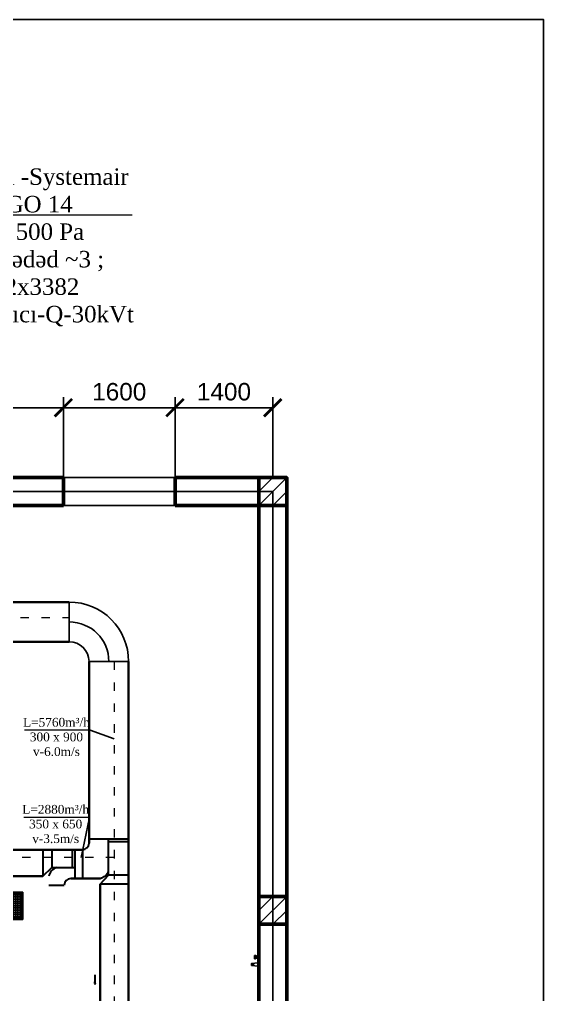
# Model space of a CAD drawing. Header units: inches. Extents: x 23 to 100097, y 11 to 104145.
# Drawn here: x 17663 to 25173, y 90179 to 104145 of the extents above; entities that cross this region are included whole.
import ezdxf

# ---------------------------------------------------------------- set-up
doc = ezdxf.new("R2010")
doc.units = ezdxf.units.IN
doc.header["$MEASUREMENT"] = 0
doc.linetypes.add('ACAD_ISO03W100', pattern=[30, 12, -18])
for name, color, linetype, lineweight in [('Divar', 7, 'Continuous', 25), ('nad', 1, 'Continuous', 9), ('T-DİFÜZÖR', 7, 'Continuous', 0)]:
    doc.layers.add(name, color=color, linetype=linetype, lineweight=lineweight)
doc.layers.add('TEKST', color=7, linetype='Continuous')
doc.layers.add('VRV MUSA', color=5, linetype='Continuous')
doc.styles.get("Standard").update_dxf_attribs({"font": 'arial.ttf'})
doc.styles.add('Times Latin', font='')
doc.styles.add('Times New  Roman', font='times.ttf')
doc.styles.get('Times Latin').set_extended_font_data('Times Latin')
doc.dimstyles.new('ISO-25', dxfattribs={"dimtxt": 250, "dimasz": 250, "dimexe": 150, "dimexo": 0.625, "dimgap": 100, "dimtad": 1, "dimdec": 0, "dimtxsty": 'Standard', "dimblk": 'ARCHTICK', "dimcen": 2.5, "dimadec": 0, "dimazin": 0, "dimtfac": 1, "dimtdec": 0, "dimtmove": 0, "dimatfit": 3, "dimfxl": 1, "dimarcsym": 0})

# ---------------------------------------------------------------- blocks, each defined once
blk = doc.blocks.new('_ArchTick')
at = {"layer": 'nad', "color": 0, "const_width": 0.15}
blk.add_lwpolyline([(-0.5, -0.5), (0.5, 0.5)], dxfattribs=at)
blk = doc.blocks.new('*D190')
at = {"color": 0, "lineweight": -2, "transparency": 16777216}
for p, q in [((15293, 97585), (15293, 98734)), ((18293, 97585), (18293, 98734)), ((15293, 98584), (18293, 98584))]:
    blk.add_line(p, q, dxfattribs=at)
at = {"layer": 'Defpoints', "color": 0, "transparency": 16777216}
for p in [(18293, 98584), (15293, 97584), (18293, 97584)]:
    blk.add_point(p, dxfattribs=at)
at = {"color": 0, "lineweight": -2, "transparency": 16777216, "xscale": 250, "yscale": 250, "zscale": 250, "rotation": 180}
blk.add_blockref('_ArchTick', (15293, 98584), dxfattribs=at)
at = {"color": 0, "lineweight": -2, "transparency": 16777216, "xscale": 250, "yscale": 250, "zscale": 250}
blk.add_blockref('_ArchTick', (18293, 98584), dxfattribs=at)
at = {"color": 0, "transparency": 16777216, "insert": (16793, 98812), "char_height": 250, "attachment_point": 5}
blk.add_mtext('3000', dxfattribs=at)
blk = doc.blocks.new('*D191')
at = {"color": 0, "lineweight": -2, "transparency": 16777216}
for p, q in [((18293, 97585), (18293, 98734)), ((19893, 97585), (19893, 98734)), ((18293, 98584), (19893, 98584))]:
    blk.add_line(p, q, dxfattribs=at)
at = {"layer": 'Defpoints', "color": 0, "transparency": 16777216}
for p in [(19893, 98584), (18293, 97584), (19893, 97584)]:
    blk.add_point(p, dxfattribs=at)
at = {"color": 0, "lineweight": -2, "transparency": 16777216, "xscale": 250, "yscale": 250, "zscale": 250, "rotation": 180}
blk.add_blockref('_ArchTick', (18293, 98584), dxfattribs=at)
at = {"color": 0, "lineweight": -2, "transparency": 16777216, "xscale": 250, "yscale": 250, "zscale": 250}
blk.add_blockref('_ArchTick', (19893, 98584), dxfattribs=at)
at = {"color": 0, "transparency": 16777216, "insert": (19093, 98812), "char_height": 250, "attachment_point": 5}
blk.add_mtext('1600', dxfattribs=at)
blk = doc.blocks.new('*D192')
at = {"color": 0, "lineweight": -2, "transparency": 16777216}
for p, q in [((19893, 97585), (19893, 98734)), ((21293, 97585), (21293, 98734)), ((19893, 98584), (21293, 98584))]:
    blk.add_line(p, q, dxfattribs=at)
at = {"layer": 'Defpoints', "color": 0, "transparency": 16777216}
for p in [(21293, 98584), (19893, 97584), (21293, 97584)]:
    blk.add_point(p, dxfattribs=at)
at = {"color": 0, "lineweight": -2, "transparency": 16777216, "xscale": 250, "yscale": 250, "zscale": 250, "rotation": 180}
blk.add_blockref('_ArchTick', (19893, 98584), dxfattribs=at)
at = {"color": 0, "lineweight": -2, "transparency": 16777216, "xscale": 250, "yscale": 250, "zscale": 250}
blk.add_blockref('_ArchTick', (21293, 98584), dxfattribs=at)
at = {"color": 0, "transparency": 16777216, "insert": (20593, 98812), "char_height": 250, "attachment_point": 5}
blk.add_mtext('1400', dxfattribs=at)
blk = doc.blocks.new('A$C30807CB4')
at = {"layer": 'T-DİFÜZÖR', "lineweight": 25}
for p, q in [((-31, 0), (-31, 62)), ((-31, 62), (31, 62)), ((-28.8, 59.8), (-28.8, 2.2)), ((28.8, 59.8), (-28.8, 59.8)), ((28.8, 2.2), (28.8, 59.8)), ((31, 62), (31, 0)), ((31, 0), (-31, 0)), ((28.8, 2.2), (-28.8, 2.2))]:
    blk.add_line(p, q, dxfattribs=at)
at = {"layer": 'T-DİFÜZÖR', "color": 3, "lineweight": 25}
for p, q in [((28.8, 59.8), (-28.8, 59.8)), ((-28.8, 56), (28.8, 56)), ((28.8, 56), (-28.8, 56)), ((-28.8, 51), (28.8, 51)), ((28.8, 51), (-28.8, 51)), ((-28.8, 46), (28.8, 46)), ((28.8, 46), (-28.8, 46)), ((-25, 2.2), (-25, 59.8)), ((-20, 2.2), (-20, 59.8)), ((-15, 2.2), (-15, 59.8)), ((-10, 2.2), (-10, 59.8)), ((-5, 2.2), (-5, 59.8)), ((0, 2.2), (0, 59.8)), ((5, 2.2), (5, 59.8)), ((10, 2.2), (10, 59.8)), ((15, 2.2), (15, 59.8)), ((20, 2.2), (20, 59.8)), ((25, 2.2), (25, 59.8)), ((-28.8, 41), (28.8, 41)), ((28.8, 41), (-28.8, 41)), ((-28.8, 36), (28.8, 36)), ((28.8, 36), (-28.8, 36)), ((-28.8, 31), (28.8, 31)), ((28.8, 31), (-28.8, 31)), ((-28.8, 26), (28.8, 26)), ((28.8, 26), (-28.8, 26)), ((-28.8, 21), (28.8, 21)), ((28.8, 21), (-28.8, 21)), ((-28.8, 16), (28.8, 16)), ((28.8, 16), (-28.8, 16)), ((-28.8, 11), (28.8, 11)), ((28.8, 11), (-28.8, 11)), ((-28.8, 6), (28.8, 6)), ((28.8, 6), (-28.8, 6))]:
    blk.add_line(p, q, dxfattribs=at)

msp = doc.modelspace()

# ---------------------------------------------------------------- linework, layer by layer
at = {"lineweight": 53}
for p, q in [((15292.9, 97584.3), (18292.9, 97584.3)), ((18292.9, 97584.3), (18292.9, 97184.3)), ((19892.9, 97584.3), (21292.9, 97584.3)), ((19892.9, 97584.3), (19892.9, 97184.3)), ((21092.9, 97384.3), (21092.9, 88448.1)), ((21492.9, 97384.3), (21492.9, 88448.1)), ((15292.9, 97184.3), (18292.9, 97184.3)), ((19892.9, 97184.3), (21292.9, 97184.3))]:
    msp.add_line(p, q, dxfattribs=at)
for p, q in [((18292.9, 97584.3), (19892.9, 97584.3)), ((21092.9, 97384.3), (21292.9, 97584.3)), ((21092.9, 97184.3), (21492.9, 97584.3)), ((15292.9, 97384.3), (18292.9, 97384.3)), ((18292.9, 97384.3), (19892.9, 97384.3)), ((19892.9, 97384.3), (21292.9, 97384.3)), ((21092.9, 97384.3), (21092.9, 91384.3)), ((21292.9, 97384.3), (21292.9, 86584.3)), ((21292.9, 97384.3), (21292.9, 91384.3)), ((21292.9, 97184.3), (21492.9, 97384.3)), ((21492.9, 97384.3), (21492.9, 91384.3)), ((18292.9, 97184.3), (19892.9, 97184.3)), ((21092.9, 91384.3), (21292.9, 91584.3)), ((21092.9, 91184.3), (21492.9, 91584.3)), ((21292.9, 91184.3), (21492.9, 91384.3)), ((21089, 90959.7), (21089, 90309.7)), ((21079, 90869.7), (21089, 90869.7)), ((21079, 90869.7), (21079, 90349.7)), ((21029, 90738), (21043.9, 90739.7)), ((21029, 90738), (21029, 90714.7)), ((21029, 90691.3), (21029, 90714.7)), ((21029, 90691.3), (21043.9, 90689.7)), ((21069, 90729.5), (21074, 90729.5)), ((21069, 90729.5), (21069, 90699.9)), ((21069, 90699.9), (21074, 90699.9)), ((21074, 90734.7), (21074, 90694.7)), ((21074, 90734.7), (21079, 90734.7)), ((21074, 90694.7), (21079, 90694.7)), ((21001.8, 90626.1), (21001.8, 90593.2)), ((21007.5, 90592.6), (21007.5, 90626.7)), ((21014.9, 90627.5), (21014.9, 90591.8))]:
    msp.add_line(p, q)
at = {"color": 5, "ltscale": 500}
for p, q in [((18376.4, 95232.6), (18376.4, 95799.7)), ((18660, 94949.1), (19227.1, 94949.1))]:
    msp.add_line(p, q, dxfattribs=at)
at = {"color": 5, "lineweight": 30}
for p, q in [((19227.1, 92403.7), (18660, 92403.7)), ((18940.8, 91887.4), (18940.8, 92403.7)), ((18940.8, 92370.7), (19227.1, 92370.7)), ((18000.3, 92251), (18000.3, 91872.9)), ((18129, 92251), (18129, 91996.2)), ((18423.3, 91996.2), (18423.3, 92251)), ((18456.3, 92251), (18456.3, 91841.4)), ((18569.4, 91841.4), (18569.4, 92251)), ((18000.3, 91872.9), (18129, 91996.2)), ((18129, 91996.2), (18456.3, 91996.2)), ((18817.5, 91758.6), (18940.8, 91887.4)), ((19227.1, 91758.6), (18817.5, 91758.6)), ((19227.1, 91887.4), (18940.8, 91887.4)), ((18083.1, 91746.9), (18303.6, 91746.9))]:
    msp.add_line(p, q, dxfattribs=at)
at = {"color": 4}
msp.add_lwpolyline([(3848.4, 104145), (25172.7, 104145), (25172.7, 80400.7), (3848.4, 80400.7)], close=True, dxfattribs=at)
at = {"lineweight": 53}
for points in [[(21092.9, 97184.3), (21492.9, 97184.3), (21492.9, 97584.3), (21092.9, 97584.3)], [(21092.9, 91184.3), (21492.9, 91184.3), (21492.9, 91584.3), (21092.9, 91584.3)]]:
    msp.add_lwpolyline(points, close=True, dxfattribs=at)
msp.add_lwpolyline([(21079, 90584.7), (20993.5, 90594.2, -0.3821619), (20989, 90599.1), (20989, 90620.2, -0.3821619), (20993.5, 90625.2), (21079, 90634.7)], format="xyb")
at = {"color": 5, "ltscale": 500}
for radius in [850.7, 567.1, 283.6]:
    msp.add_arc((18376.4, 94949.1), radius, 0, 90, dxfattribs=at)
at = {"color": 5, "lineweight": 30}
for centre, radius, start, end in [((18554.2, 92356.8), 106.4, 276.09393, 353.90607), ((18249, 91835.1), 170.2, 108.83233, 167.10727), ((18779.7, 92007.4), 170.2, 282.89273, 341.16767), ((18409.4, 91735.6), 106.4, 96.09393, 173.90607)]:
    msp.add_arc(centre, radius, start, end, dxfattribs=at)
for centre, radius, start, end in [((21032.4, 90767), 52.5, 266.30671, 314.27963), ((21032.4, 90662.3), 52.5, 45.72037, 93.69329), ((21065, 90755.4), 26.3, 216.85142, 278.91335), ((21065, 90673.9), 26.3, 81.08665, 143.14858)]:
    msp.add_arc(centre, radius, start, end)
at = {"layer": 'Divar'}
for p, q in [((18676, 93963.1), (19022.3, 93840.2)), ((18664.9, 92716.1), (18546.7, 92140.7))]:
    msp.add_line(p, q, dxfattribs=at)
at = {"layer": 'TEKST', "color": 5, "lineweight": 35, "ltscale": 0.95}
for p, q in [((14379.7, 95799.7), (18376.4, 95799.7)), ((14379.7, 95232.6), (18376.4, 95232.6)), ((18660, 94949.1), (18660, 92345.5)), ((19227.1, 94949.1), (19227.1, 88779.1)), ((18565.5, 92251), (11556.3, 92251)), ((18000.3, 91872.9), (15112.3, 91872.9)), ((18817.7, 91841.4), (18398.1, 91841.4)), ((18817.5, 91758.6), (18817.5, 88779.1))]:
    msp.add_line(p, q, dxfattribs=at)
at = {"layer": 'TEKST', "color": 5, "linetype": 'ACAD_ISO03W100', "lineweight": 9, "ltscale": 10}
for p, q in [((14379.7, 95579.2), (18376.4, 95579.2)), ((19022.3, 94949.1), (19022.3, 88779.1)), ((19022.3, 92140.7), (11556.3, 92140.7))]:
    msp.add_line(p, q, dxfattribs=at)
at = {"layer": 'VRV MUSA', "color": 0, "linetype": 'ByBlock', "lineweight": 0, "ltscale": 1.55}
for p, q in [((19277.6, 101343.2), (14444.5, 101343.2)), ((18676, 93963.1), (17736.7, 93963.1)), ((18664.9, 92716.1), (17725.6, 92716.1))]:
    msp.add_line(p, q, dxfattribs=at)
at = {"layer": 'VRV MUSA', "lineweight": 30}
for p, q in [((18740.5, 90361.4), (18740.5, 90336.2)), ((18746.8, 90336.2), (18746.8, 90462.2)), ((18740.5, 90333), (18751.9, 90333)), ((18751.9, 90336.2), (18746.8, 90336.2)), ((18751.9, 90333), (18751.9, 90336.2))]:
    msp.add_line(p, q, dxfattribs=at)

# ---------------------------------------------------------------- block references
at = {"layer": 'VRV MUSA', "color": 1, "xscale": -6.301167843381362, "yscale": 6.301167843381362, "zscale": 6.301167843381362, "rotation": 90}
msp.add_blockref('A$C30807CB4', (17709.9, 91450.2), dxfattribs=at)

# ---------------------------------------------------------------- texts
at = {"color": 4, "insert": (16865.1, 99729.8), "char_height": 236.2937, "width": 6989.977, "attachment_point": 8, "rotation": 0.00024, "style": 'Times New  Roman'}
msp.add_mtext('{\\C0; \\C256;Rekuperator -\\C0; \\fA3 Times AzLat|b0|i0|c204|p18;\\H0.99997x;\\C256; \\fTimes New Roman|b0|i0|c204|p18;Firma -Systemair\\fA3 Times AzLat|b0|i0|c204|p18; \\P\\fTimes New Roman|b0|i0|c204|p18;\\C0;Model \\H0.99994x;Geniox GO\\H1.0001x;\\C256; 14\\H0.99994x;  \\P\\C0;L=5760m\\fTimes New Roman|b0|i0|c238|p18;³\\fTimes New Roman|b0|i0|c204|p18;/h  P - 500 Pa\\P ;  N=36.0 kVt x 2 \\fTimes New Roman|b0|i0|c238|p18;ədəd\\fTimes New Roman|b0|i0|c204|p18; ~3 ;\\P\\fTimes New Roman|b0|i0|c238|p18;Ölçü-1482x1482x3382\\fTimes New Roman|b0|i0|c204|p18;\\PElektirikli hava q\\fTimes New Roman|b0|i0|c238|p18;ızdırıcı\\fTimes New Roman|b0|i0|c204|p18;-Q-30kVt}', dxfattribs=at)
at = {"layer": 'VRV MUSA', "color": 0, "lineweight": 9, "ltscale": 150, "char_height": 126.023, "width": 962.192, "attachment_point": 1, "style": 'Times Latin'}
for s, insert in [('\\pxqc;L=5760m{\\fTimes New Roman|b0|i0|c238|p18;³}/h\\P300 x 900\\Pv-6.0m/s\\P ', (17711.7, 94141.5)), ('\\pxqc;L=2880m{\\fTimes New Roman|b0|i0|c238|p18;³}/h\\P350 x 650\\Pv-3.5m/s\\P ', (17700.7, 92894.5))]:
    msp.add_mtext(s, dxfattribs=dict(at, insert=insert))

# ---------------------------------------------------------------- dimensions: what is measured, and where the dimension line sits
for base, p1, p2, picture, middle in [((18292.9, 98584.3), (15292.9, 97584.3), (18292.9, 97584.3), '*D190', (16792.9, 98812)), ((19892.9, 98584.3), (18292.9, 97584.3), (19892.9, 97584.3), '*D191', (19092.9, 98812)), ((21292.9, 98584.3), (19892.9, 97584.3), (21292.9, 97584.3), '*D192', (20592.9, 98812))]:
    dim = msp.add_linear_dim(base=base, p1=p1, p2=p2, dimstyle='ISO-25', override={"dimtmove": 1})
    dim.commit()
    dim.dimension.update_dxf_attribs({"geometry": picture, "text_midpoint": middle})

doc.saveas('drawing.dxf')
